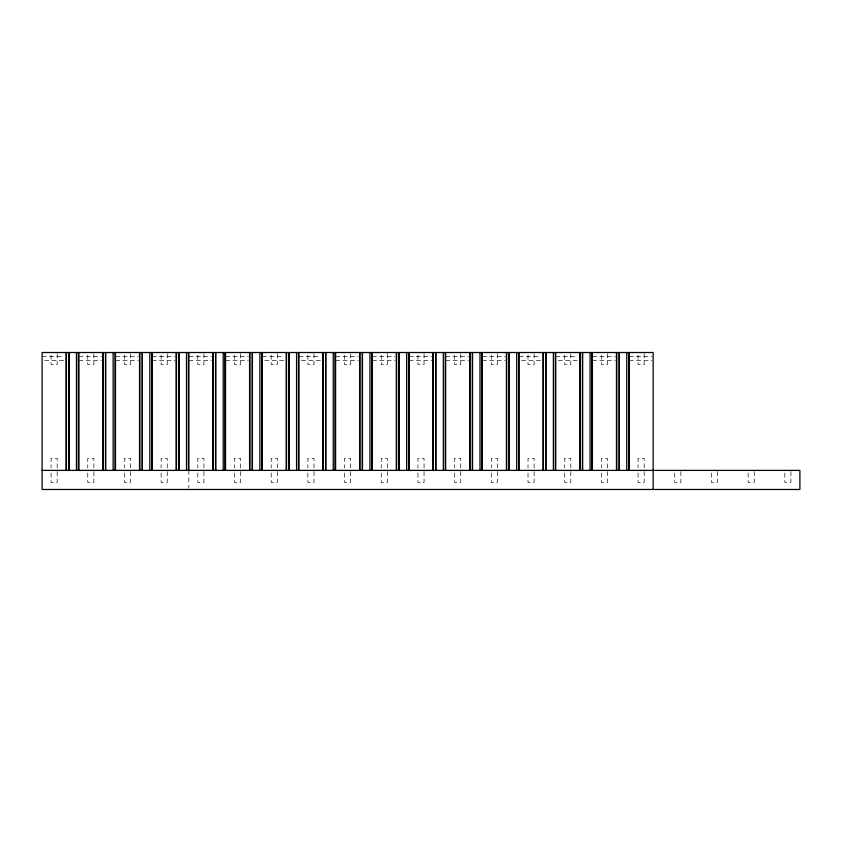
<?xml version="1.0" encoding="UTF-8"?>
<svg xmlns="http://www.w3.org/2000/svg" width="842" height="842" viewBox="0 0 842 842"><rect width="100%" height="100%" fill="white"/><g stroke="black" fill="none" stroke-linecap="round" stroke-linejoin="round"><path stroke-width="0.63" stroke-dasharray="4.21 3.16" d="M42.1 356.629L63.613 356.629M78.79 356.629L101.566 356.629M115.48 356.629L138.256 356.629M152.16 356.629L174.947 356.629M188.85 356.629L211.626 356.629M225.54 356.629L248.316 356.629M262.23 356.629L283.743 356.629M298.91 356.629L320.423 356.629M335.6 356.629L358.387 356.629M372.29 356.629L395.066 356.629M408.98 356.629L431.757 356.629M445.66 356.629L468.447 356.629M482.35 356.629L505.137 356.629M519.04 356.629L540.553 356.629M555.731 356.629L577.244 356.629M592.421 356.629L615.197 356.629M629.1 356.629L651.887 356.629M44.626 360.439L63.613 360.439M78.79 360.439L101.566 360.439M115.48 360.439L138.256 360.439M152.16 360.439L174.947 360.439M188.85 360.439L211.626 360.439M225.54 360.439L248.316 360.439M264.756 360.439L283.743 360.439M301.447 360.439L320.423 360.439M335.6 360.439L358.387 360.439M372.29 360.439L395.066 360.439M408.98 360.439L431.757 360.439M445.66 360.439L468.447 360.439M482.35 360.439L505.137 360.439M521.577 360.439L540.553 360.439M558.257 360.439L577.244 360.439M592.421 360.439L615.197 360.439M629.1 360.439L651.887 360.439M790.933 471.594L790.933 482.424L784.818 482.424L784.818 471.594M754.243 471.594L754.243 482.424L748.138 482.424L748.138 471.594M717.552 471.594L717.552 482.424L711.448 482.424L711.448 471.594M680.873 471.594L680.873 482.424L674.758 482.424L674.758 471.594M644.183 353.724L644.183 364.554L638.068 364.554L638.068 353.724M644.183 467.984L644.183 458.353L638.068 458.353L638.068 467.984M644.183 471.594L644.183 482.424L638.068 482.424L638.068 471.594M607.492 353.724L607.492 364.554L601.388 364.554L601.388 353.724M607.492 467.984L607.492 458.353L601.388 458.353L601.388 467.984M607.492 471.594L607.492 482.424L601.388 482.424L601.388 471.594M570.802 353.724L570.802 364.554L564.698 364.554L564.698 353.724M570.802 467.984L570.802 458.353L564.698 458.353L564.698 467.984M570.802 471.594L570.802 482.424L564.698 482.424L564.698 471.594M534.123 353.724L534.123 364.554L528.008 364.554L528.008 353.724M534.123 467.984L534.123 458.353L528.008 458.353L528.008 467.984M534.123 471.594L534.123 482.424L528.008 482.424L528.008 471.594M497.433 353.724L497.433 364.554L491.318 364.554L491.318 353.724M497.433 467.984L497.433 458.353L491.318 458.353L491.318 467.984M497.433 471.594L497.433 482.424L491.318 482.424L491.318 471.594M460.742 353.724L460.742 364.554L454.627 364.554L454.627 353.724M460.742 467.984L460.742 458.353L454.627 458.353L454.627 467.984M460.742 471.594L460.742 482.424L454.627 482.424L454.627 471.594M424.052 353.724L424.052 364.554L417.948 364.554L417.948 353.724M424.052 467.984L424.052 458.353L417.948 458.353L417.948 467.984M424.052 471.594L424.052 482.424L417.948 482.424L417.948 471.594M387.373 353.724L387.373 364.554L381.258 364.554L381.258 353.724M387.373 467.984L387.373 458.353L381.258 458.353L381.258 467.984M387.373 471.594L387.373 482.424L381.258 482.424L381.258 471.594M350.682 353.724L350.682 364.554L344.567 364.554L344.567 353.724M350.682 467.984L350.682 458.353L344.567 458.353L344.567 467.984M350.682 471.594L350.682 482.424L344.567 482.424L344.567 471.594M313.992 353.724L313.992 364.554L307.877 364.554L307.877 353.724M313.992 467.984L313.992 458.353L307.877 458.353L307.877 467.984M313.992 471.594L313.992 482.424L307.877 482.424L307.877 471.594M277.302 353.724L277.302 364.554L271.198 364.554L271.198 353.724M277.302 467.984L277.302 458.353L271.198 458.353L271.198 467.984M277.302 471.594L277.302 482.424L271.198 482.424L271.198 471.594M240.612 353.724L240.612 364.554L234.508 364.554L234.508 353.724M240.612 467.984L240.612 458.353L234.508 458.353L234.508 467.984M240.612 471.594L240.612 482.424L234.508 482.424L234.508 471.594M203.932 353.724L203.932 364.554L197.817 364.554L197.817 353.724M203.932 467.984L203.932 458.353L197.817 458.353L197.817 467.984M203.932 471.594L203.932 482.424L197.817 482.424L197.817 471.594M188.85 470.394L188.85 488.213M167.242 353.724L167.242 364.554L161.127 364.554L161.127 353.724M167.242 467.984L167.242 458.353L161.127 458.353L161.127 467.984M167.242 471.594L167.242 482.424L161.127 482.424L161.127 471.594M130.552 353.724L130.552 364.554L124.448 364.554L124.448 353.724M130.552 467.984L130.552 458.353L124.448 458.353L124.448 467.984M130.552 471.594L130.552 482.424L124.448 482.424L124.448 471.594M93.862 353.724L93.862 364.554L87.757 364.554L87.757 353.724M93.862 467.984L93.862 458.353L87.757 458.353L87.757 467.984M93.862 471.594L93.862 482.424L87.757 482.424L87.757 471.594M57.182 353.724L57.182 364.554L51.067 364.554L51.067 353.724M57.182 467.984L57.182 458.353L51.067 458.353L51.067 467.984M57.182 471.594L57.182 482.424L51.067 482.424L51.067 471.594"/><path stroke-width="1.26" d="M115.238 352.514L105.671 352.514L105.671 470.394M188.608 352.514L179.051 352.514L179.051 470.394M261.988 352.514L252.421 352.514L252.421 470.394M298.678 352.514L289.111 352.514L289.111 470.394M372.048 352.514L362.481 352.514L362.481 470.394M445.429 352.514L435.861 352.514L435.861 470.394M518.798 352.514L509.242 352.514L509.242 470.394M555.488 352.514L545.921 352.514L545.921 470.394M628.858 352.514L619.302 352.514L619.302 470.394M42.1 470.394L799.9 470.394L799.9 489.486L42.1 489.486L42.1 352.514L68.802 352.514L68.802 470.394M653.15 489.486L653.15 352.514L629.1 352.514L629.1 470.394M628.679 352.514L628.679 470.394M626.753 352.514L626.753 470.394M619.123 470.394L619.123 352.514L592.421 352.514L592.421 470.394M616.712 352.514L616.712 470.394M616.46 352.514L616.46 470.394M592.179 470.394L592.179 352.514L582.611 352.514L582.611 470.394M592 352.514L592 470.394M590.074 352.514L590.074 470.394M582.432 470.394L582.432 352.514L555.731 352.514L555.731 470.394M580.022 352.514L580.022 470.394M579.77 352.514L579.77 470.394M555.31 352.514L555.31 470.394M553.383 352.514L553.383 470.394M545.742 470.394L545.742 352.514L519.04 352.514L519.04 470.394M543.343 352.514L543.343 470.394M543.09 352.514L543.09 470.394M518.619 352.514L518.619 470.394M516.693 352.514L516.693 470.394M509.052 470.394L509.052 352.514L482.35 352.514L482.35 470.394M506.652 352.514L506.652 470.394M506.4 352.514L506.4 470.394M482.108 470.394L482.108 352.514L472.551 352.514L472.551 470.394M481.929 352.514L481.929 470.394M480.003 352.514L480.003 470.394M472.373 470.394L472.373 352.514L445.66 352.514L445.66 470.394M469.962 352.514L469.962 470.394M469.71 352.514L469.71 470.394M445.239 352.514L445.239 470.394M443.324 352.514L443.324 470.394M435.682 470.394L435.682 352.514L408.98 352.514L408.98 470.394M433.272 352.514L433.272 470.394M433.02 352.514L433.02 470.394M408.738 470.394L408.738 352.514L399.171 352.514L399.171 470.394M408.559 352.514L408.559 470.394M406.633 352.514L406.633 470.394M398.992 470.394L398.992 352.514L372.29 352.514L372.29 470.394M396.593 352.514L396.593 470.394M396.34 352.514L396.34 470.394M371.869 352.514L371.869 470.394M369.943 352.514L369.943 470.394M362.302 470.394L362.302 352.514L335.6 352.514L335.6 470.394M359.902 352.514L359.902 470.394M359.65 352.514L359.65 470.394M335.358 470.394L335.358 352.514L325.801 352.514L325.801 470.394M335.179 352.514L335.179 470.394M333.253 352.514L333.253 470.394M325.622 470.394L325.622 352.514L298.91 352.514L298.91 470.394M323.212 352.514L323.212 470.394M322.96 352.514L322.96 470.394M298.489 352.514L298.489 470.394M296.573 352.514L296.573 470.394M288.932 470.394L288.932 352.514L262.23 352.514L262.23 470.394M286.522 352.514L286.522 470.394M286.269 352.514L286.269 470.394M261.809 352.514L261.809 470.394M259.883 352.514L259.883 470.394M252.242 470.394L252.242 352.514L225.54 352.514L225.54 470.394M249.832 352.514L249.832 470.394M249.579 352.514L249.579 470.394M225.298 470.394L225.298 352.514L215.731 352.514L215.731 470.394M225.119 352.514L225.119 470.394M223.193 352.514L223.193 470.394M215.552 470.394L215.552 352.514L188.85 352.514L188.85 470.394M213.152 352.514L213.152 470.394M212.9 352.514L212.9 470.394M188.429 352.514L188.429 470.394M186.503 352.514L186.503 470.394M178.862 470.394L178.862 352.514L152.16 352.514L152.16 470.394M176.462 352.514L176.462 470.394M176.21 352.514L176.21 470.394M151.918 470.394L151.918 352.514L142.361 352.514L142.361 470.394M151.739 352.514L151.739 470.394M149.813 352.514L149.813 470.394M142.182 470.394L142.182 352.514L115.48 352.514L115.48 470.394M139.772 352.514L139.772 470.394M139.519 352.514L139.519 470.394M115.059 352.514L115.059 470.394M113.133 352.514L113.133 470.394M105.492 470.394L105.492 352.514L78.79 352.514L78.79 470.394M103.082 352.514L103.082 470.394M102.829 352.514L102.829 470.394M78.548 470.394L78.548 352.514L68.981 352.514L68.981 470.394M78.369 352.514L78.369 470.394M76.443 352.514L76.443 470.394M66.402 352.514L66.402 470.394M66.15 352.514L66.15 470.394"/></g></svg>
